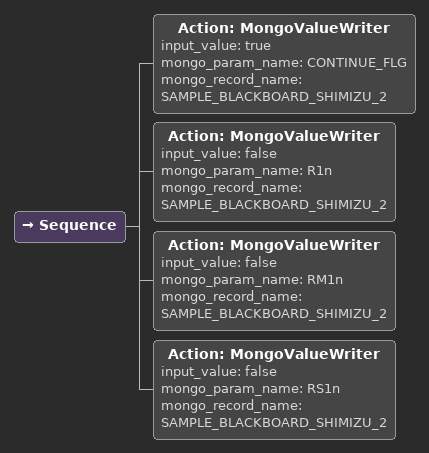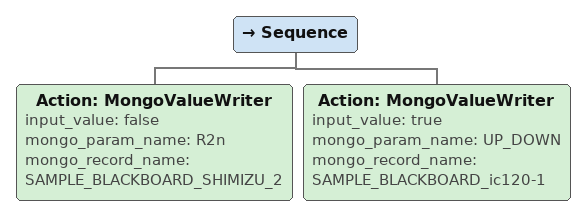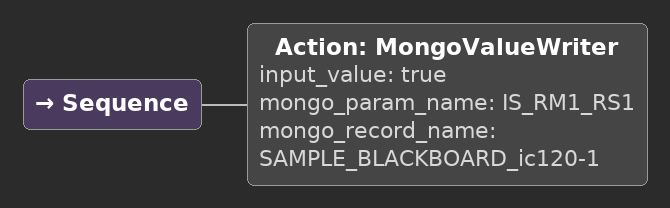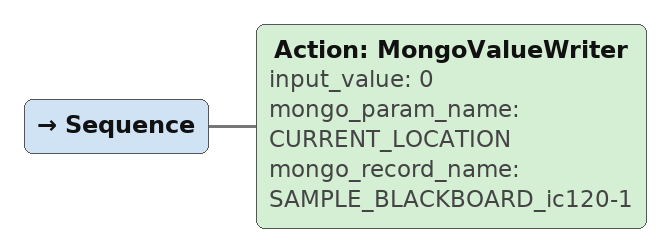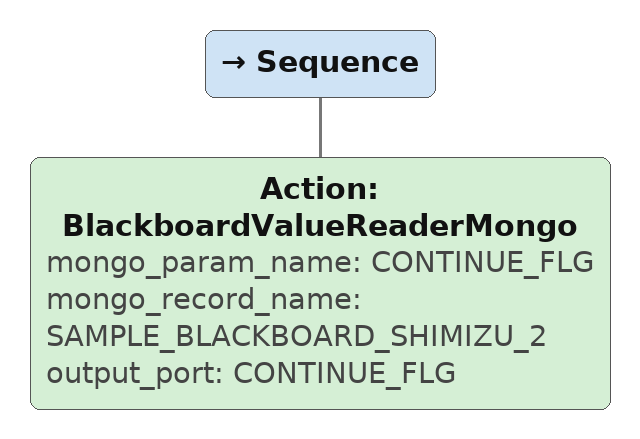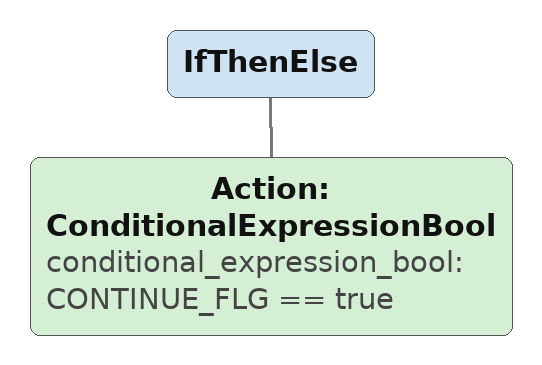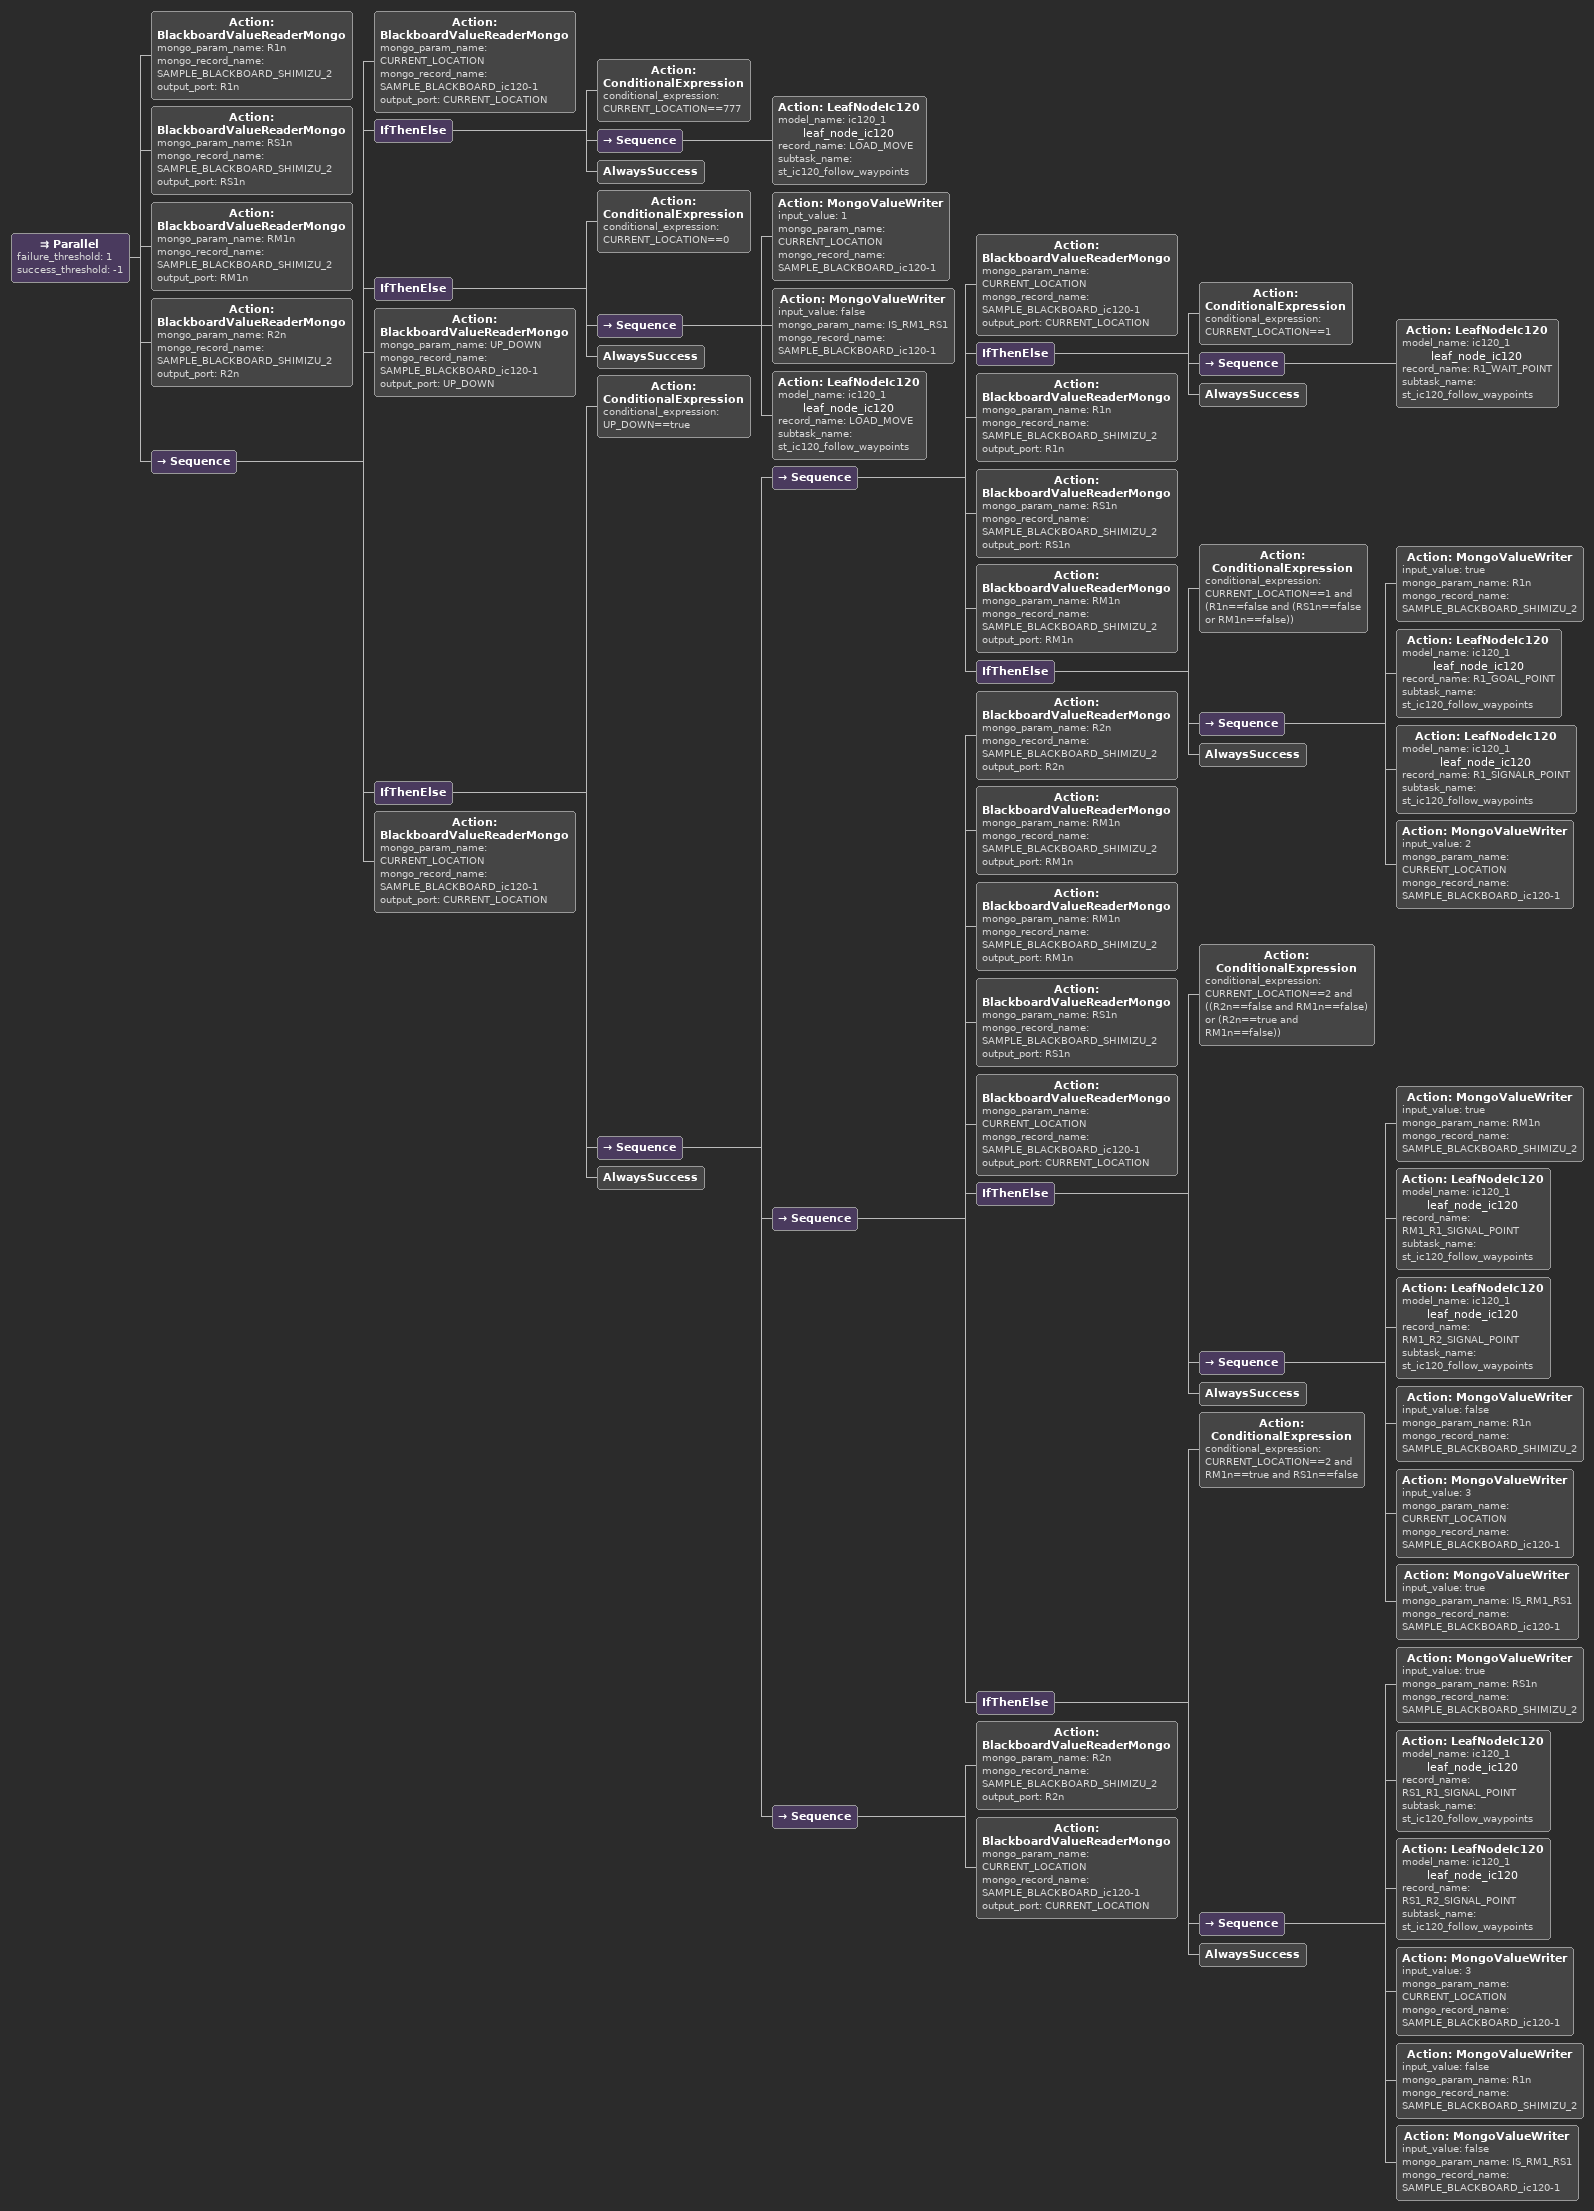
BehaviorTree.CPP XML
<Sequence>
    <Action ID="MongoValueWriter" input_value="true" mongo_param_name="CONTINUE_FLG" mongo_record_name="SAMPLE_BLACKBOARD_SHIMIZU_2"/>
    <Action ID="MongoValueWriter" input_value="false" mongo_param_name="R1n" mongo_record_name="SAMPLE_BLACKBOARD_SHIMIZU_2"/>
    <Action ID="MongoValueWriter" input_value="false" mongo_param_name="RM1n" mongo_record_name="SAMPLE_BLACKBOARD_SHIMIZU_2"/>
    <Action ID="MongoValueWriter" input_value="false" mongo_param_name="RS1n" mongo_record_name="SAMPLE_BLACKBOARD_SHIMIZU_2"/>
</Sequence>

<Sequence>
    <Action ID="MongoValueWriter" input_value="false" mongo_param_name="R2n" mongo_record_name="SAMPLE_BLACKBOARD_SHIMIZU_2"/>
    <Action ID="MongoValueWriter" input_value="true" mongo_param_name="UP_DOWN" mongo_record_name="SAMPLE_BLACKBOARD_ic120-1"/>
</Sequence>

<Sequence>
    <Action ID="MongoValueWriter" input_value="true" mongo_param_name="IS_RM1_RS1" mongo_record_name="SAMPLE_BLACKBOARD_ic120-1"/>
</Sequence>

<Sequence>
    <Action ID="MongoValueWriter" input_value="0" mongo_param_name="CURRENT_LOCATION" mongo_record_name="SAMPLE_BLACKBOARD_ic120-1"/>
</Sequence>

<Sequence>
    <Action ID="BlackboardValueReaderMongo" mongo_param_name="CONTINUE_FLG" mongo_record_name="SAMPLE_BLACKBOARD_SHIMIZU_2" output_port="CONTINUE_FLG"/>
</Sequence>

<IfThenElse>
    <Action ID="ConditionalExpressionBool" conditional_expression_bool="CONTINUE_FLG == true"/>
</IfThenElse>

<Parallel failure_threshold="1" success_threshold="-1">
                            <Action ID="BlackboardValueReaderMongo" mongo_param_name="R1n" mongo_record_name="SAMPLE_BLACKBOARD_SHIMIZU_2" output_port="R1n"/>
                            <Action ID="BlackboardValueReaderMongo" mongo_param_name="RS1n" mongo_record_name="SAMPLE_BLACKBOARD_SHIMIZU_2" output_port="RS1n"/>
                            <Action ID="BlackboardValueReaderMongo" mongo_param_name="RM1n" mongo_record_name="SAMPLE_BLACKBOARD_SHIMIZU_2" output_port="RM1n"/>
                            <Action ID="BlackboardValueReaderMongo" mongo_param_name="R2n" mongo_record_name="SAMPLE_BLACKBOARD_SHIMIZU_2" output_port="R2n"/>
                            <Sequence>
                                <Action ID="BlackboardValueReaderMongo" mongo_param_name="CURRENT_LOCATION" mongo_record_name="SAMPLE_BLACKBOARD_ic120-1" output_port="CURRENT_LOCATION"/>
                                <IfThenElse>
                                    <Action ID="ConditionalExpression" conditional_expression="CURRENT_LOCATION==777"/>
                                    <Sequence>
                                        <Action ID="LeafNodeIc120" model_name="ic120_1" name="leaf_node_ic120" record_name="LOAD_MOVE" subtask_name="st_ic120_follow_waypoints"/>
                                    </Sequence>
                                    <AlwaysSuccess/>
                                </IfThenElse>
                                <IfThenElse>
                                    <Action ID="ConditionalExpression" conditional_expression="CURRENT_LOCATION==0"/>
                                    <Sequence>
                                        <Action ID="MongoValueWriter" input_value="1" mongo_param_name="CURRENT_LOCATION" mongo_record_name="SAMPLE_BLACKBOARD_ic120-1"/>
                                        <Action ID="MongoValueWriter" input_value="false" mongo_param_name="IS_RM1_RS1" mongo_record_name="SAMPLE_BLACKBOARD_ic120-1"/>
                                        <Action ID="LeafNodeIc120" model_name="ic120_1" name="leaf_node_ic120" record_name="LOAD_MOVE" subtask_name="st_ic120_follow_waypoints"/>
                                    </Sequence>
                                    <AlwaysSuccess/>
                                </IfThenElse>
                                <Action ID="BlackboardValueReaderMongo" mongo_param_name="UP_DOWN" mongo_record_name="SAMPLE_BLACKBOARD_ic120-1" output_port="UP_DOWN"/>
                                <IfThenElse>
                                    <Action ID="ConditionalExpression" conditional_expression="UP_DOWN==true"/>
                                    <Sequence>
                                        <Sequence>
                                            <Action ID="BlackboardValueReaderMongo" mongo_param_name="CURRENT_LOCATION" mongo_record_name="SAMPLE_BLACKBOARD_ic120-1" output_port="CURRENT_LOCATION"/>
                                            <IfThenElse>
                                                <Action ID="ConditionalExpression" conditional_expression="CURRENT_LOCATION==1"/>
                                                <Sequence>
                                                    <Action ID="LeafNodeIc120" model_name="ic120_1" name="leaf_node_ic120" record_name="R1_WAIT_POINT" subtask_name="st_ic120_follow_waypoints"/>
                                                </Sequence>
                                                <AlwaysSuccess/>
                                            </IfThenElse>
                                            <Action ID="BlackboardValueReaderMongo" mongo_param_name="R1n" mongo_record_name="SAMPLE_BLACKBOARD_SHIMIZU_2" output_port="R1n"/>
                                            <Action ID="BlackboardValueReaderMongo" mongo_param_name="RS1n" mongo_record_name="SAMPLE_BLACKBOARD_SHIMIZU_2" output_port="RS1n"/>
                                            <Action ID="BlackboardValueReaderMongo" mongo_param_name="RM1n" mongo_record_name="SAMPLE_BLACKBOARD_SHIMIZU_2" output_port="RM1n"/>
                                            <IfThenElse>
                                                <Action ID="ConditionalExpression" conditional_expression="CURRENT_LOCATION==1 and (R1n==false and 
(RS1n==false or RM1n==false))"/>
                                                <Sequence>
                                                    <Action ID="MongoValueWriter" input_value="true" mongo_param_name="R1n" mongo_record_name="SAMPLE_BLACKBOARD_SHIMIZU_2"/>
                                                    <Action ID="LeafNodeIc120" model_name="ic120_1" name="leaf_node_ic120" record_name="R1_GOAL_POINT" subtask_name="st_ic120_follow_waypoints"/>
                                                    <Action ID="LeafNodeIc120" model_name="ic120_1" name="leaf_node_ic120" record_name="R1_SIGNALR_POINT" subtask_name="st_ic120_follow_waypoints"/>
                                                    <Action ID="MongoValueWriter" input_value="2" mongo_param_name="CURRENT_LOCATION" mongo_record_name="SAMPLE_BLACKBOARD_ic120-1"/>
                                                </Sequence>
                                                <AlwaysSuccess/>
                                            </IfThenElse>
                                        </Sequence>
                                        <Sequence>
                                            <Action ID="BlackboardValueReaderMongo" mongo_param_name="R2n" mongo_record_name="SAMPLE_BLACKBOARD_SHIMIZU_2" output_port="R2n"/>
                                            <Action ID="BlackboardValueReaderMongo" mongo_param_name="RM1n" mongo_record_name="SAMPLE_BLACKBOARD_SHIMIZU_2" output_port="RM1n"/>
                                            <Action ID="BlackboardValueReaderMongo" mongo_param_name="RM1n" mongo_record_name="SAMPLE_BLACKBOARD_SHIMIZU_2" output_port="RM1n"/>
                                            <Action ID="BlackboardValueReaderMongo" mongo_param_name="RS1n" mongo_record_name="SAMPLE_BLACKBOARD_SHIMIZU_2" output_port="RS1n"/>
                                            <Action ID="BlackboardValueReaderMongo" mongo_param_name="CURRENT_LOCATION" mongo_record_name="SAMPLE_BLACKBOARD_ic120-1" output_port="CURRENT_LOCATION"/>
                                            <IfThenElse>
                                                <Action ID="ConditionalExpression" conditional_expression="CURRENT_LOCATION==2 and ((R2n==false and RM1n==false) or (R2n==true and RM1n==false))"/>
                                                <Sequence>
                                                    <Action ID="MongoValueWriter" input_value="true" mongo_param_name="RM1n" mongo_record_name="SAMPLE_BLACKBOARD_SHIMIZU_2"/>
                                                    <Action ID="LeafNodeIc120" model_name="ic120_1" name="leaf_node_ic120" record_name="RM1_R1_SIGNAL_POINT" subtask_name="st_ic120_follow_waypoints"/>
                                                    <Action ID="LeafNodeIc120" model_name="ic120_1" name="leaf_node_ic120" record_name="RM1_R2_SIGNAL_POINT" subtask_name="st_ic120_follow_waypoints"/>
                                                    <Action ID="MongoValueWriter" input_value="false" mongo_param_name="R1n" mongo_record_name="SAMPLE_BLACKBOARD_SHIMIZU_2"/>
                                                    <Action ID="MongoValueWriter" input_value="3" mongo_param_name="CURRENT_LOCATION" mongo_record_name="SAMPLE_BLACKBOARD_ic120-1"/>
                                                    <Action ID="MongoValueWriter" input_value="true" mongo_param_name="IS_RM1_RS1" mongo_record_name="SAMPLE_BLACKBOARD_ic120-1"/>
                                                </Sequence>
                                                <AlwaysSuccess/>
                                            </IfThenElse>
                                            <IfThenElse>
                                                <Action ID="ConditionalExpression" conditional_expression="CURRENT_LOCATION==2 and RM1n==true and RS1n==false"/>
                                                <Sequence>
                                                    <Action ID="MongoValueWriter" input_value="true" mongo_param_name="RS1n" mongo_record_name="SAMPLE_BLACKBOARD_SHIMIZU_2"/>
                                                    <Action ID="LeafNodeIc120" model_name="ic120_1" name="leaf_node_ic120" record_name="RS1_R1_SIGNAL_POINT" subtask_name="st_ic120_follow_waypoints"/>
                                                    <Action ID="LeafNodeIc120" model_name="ic120_1" name="leaf_node_ic120" record_name="RS1_R2_SIGNAL_POINT" subtask_name="st_ic120_follow_waypoints"/>
                                                    <Action ID="MongoValueWriter" input_value="3" mongo_param_name="CURRENT_LOCATION" mongo_record_name="SAMPLE_BLACKBOARD_ic120-1"/>
                                                    <Action ID="MongoValueWriter" input_value="false" mongo_param_name="R1n" mongo_record_name="SAMPLE_BLACKBOARD_SHIMIZU_2"/>
                                                    <Action ID="MongoValueWriter" input_value="false" mongo_param_name="IS_RM1_RS1" mongo_record_name="SAMPLE_BLACKBOARD_ic120-1"/>
                                                </Sequence>
                                                <AlwaysSuccess/>
                                            </IfThenElse>
                                        </Sequence>
                                        <Sequence>
                                            <Action ID="BlackboardValueReaderMongo" mongo_param_name="R2n" mongo_record_name="SAMPLE_BLACKBOARD_SHIMIZU_2" output_port="R2n"/>
                                            <Action ID="BlackboardValueReaderMongo" mongo_param_name="CURRENT_LOCATION" mongo_record_name="SAMPLE_BLACKBOARD_ic120-1" output_port="CURRENT_LOCATION"/>
                                        </Sequence>
                                    </Sequence>
                                    <AlwaysSuccess/>
                                </IfThenElse>
                                <Action ID="BlackboardValueReaderMongo" mongo_param_name="CURRENT_LOCATION" mongo_record_name="SAMPLE_BLACKBOARD_ic120-1" output_port="CURRENT_LOCATION"/>
                            </Sequence>
                        </Parallel>
